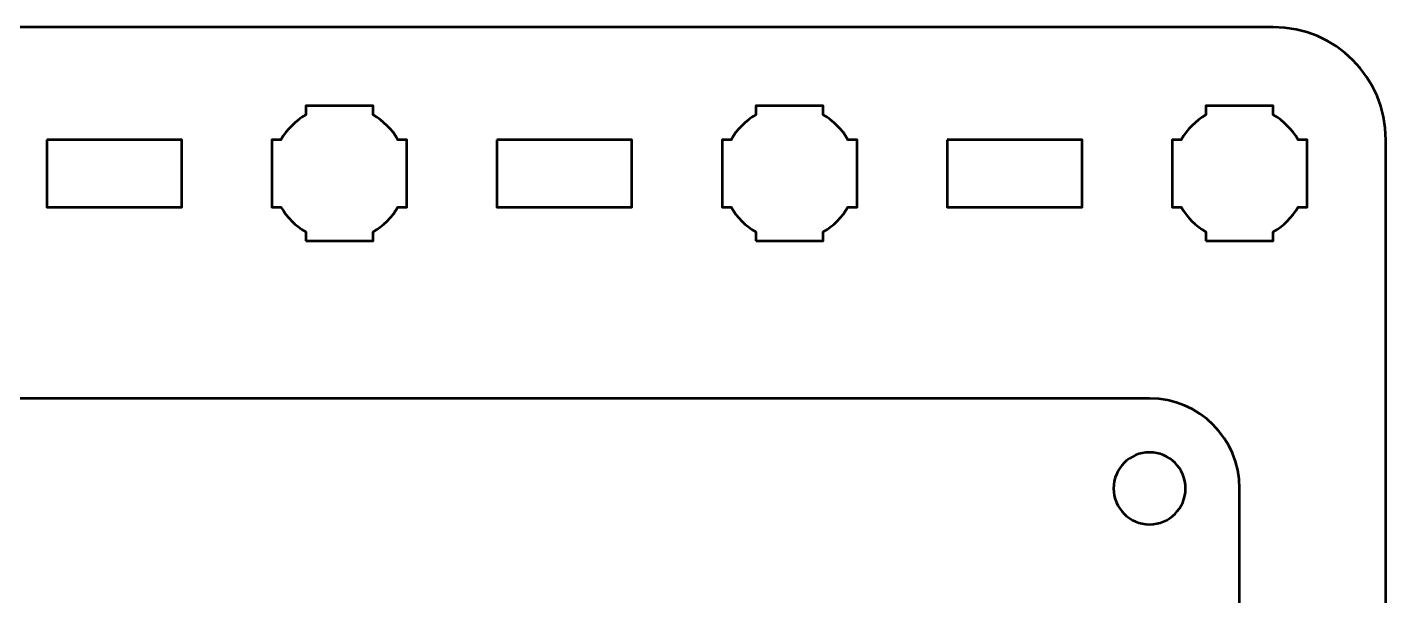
# Model space of a CAD drawing. Header units: centimetres. Extents: x -22.2 to 1.2, y -20.5 to -9.2.
# Drawn here: x -16.89 to -10.85, y -11.73 to -9.2 of the extents above; entities that cross this region are included whole.
import ezdxf

# ---------------------------------------------------------------- set-up
doc = ezdxf.new("R2010")
doc.units = ezdxf.units.CM
doc.header["$MEASUREMENT"] = 0
doc.layers.add('Layer 1', color=7, linetype='Continuous')

msp = doc.modelspace()

# ---------------------------------------------------------------- linework, layer by layer
at = {"layer": 'Layer 1', "lineweight": 53}
for points, knots in [([(-21.64992, -9.19998), (-21.64992, -9.19998), (-11.34994, -9.19998), (-11.34994, -9.19998), (-11.34994, -9.19998), (-11.07294, -9.19998), (-10.84998, -9.42308), (-10.84998, -9.70008), (-10.84998, -9.70008), (-10.84998, -9.70008), (-10.84998, -20.00006), (-10.84998, -20.00006), (-10.84998, -20.00006), (-10.84998, -20.27706), (-11.07294, -20.50002), (-11.34994, -20.50002), (-11.34994, -20.50002), (-11.34994, -20.50002), (-21.64992, -20.50002), (-21.64992, -20.50002), (-21.64992, -20.50002), (-21.92692, -20.50002), (-22.15002, -20.27706), (-22.15002, -20.00006), (-22.15002, -20.00006), (-22.15002, -20.00006), (-22.15002, -9.70008), (-22.15002, -9.70008), (-22.15002, -9.70008), (-22.15002, -9.42308), (-21.92692, -9.19998), (-21.64992, -9.19998)], [0, 0, 0, 0, 0.125, 0.125, 0.125, 0.125, 0.25, 0.25, 0.25, 0.25, 0.375, 0.375, 0.375, 0.375, 0.5, 0.5, 0.5, 0.5, 0.625, 0.625, 0.625, 0.625, 0.75, 0.75, 0.75, 0.75, 0.875, 0.875, 0.875, 0.875, 1, 1, 1, 1]), ([(-15.64997, -10.15008), (-15.64997, -10.15008), (-15.64997, -10.10989), (-15.64997, -10.10989), (-15.64997, -10.10989), (-15.69551, -10.08356), (-15.73347, -10.04561), (-15.75982, -10.00008), (-15.75982, -10.00008), (-15.75982, -10.00008), (-15.79997, -10.00008), (-15.79997, -10.00008), (-15.79997, -10.00008), (-15.79997, -10.00008), (-15.79997, -9.85261), (-15.79997, -9.85261), (-15.79997, -9.85261), (-15.79997, -9.85261), (-15.79999, -9.85001), (-15.79999, -9.85001), (-15.79999, -9.85001), (-15.79999, -9.85001), (-15.79997, -9.84742), (-15.79997, -9.84742), (-15.79997, -9.84742), (-15.79997, -9.84742), (-15.79997, -9.70008), (-15.79997, -9.70008), (-15.79997, -9.70008), (-15.79997, -9.70008), (-15.75987, -9.70008), (-15.75987, -9.70008), (-15.75987, -9.70008), (-15.73352, -9.65451), (-15.69554, -9.61651), (-15.64997, -9.59015), (-15.64997, -9.59015), (-15.64997, -9.59015), (-15.64997, -9.55008), (-15.64997, -9.55008), (-15.64997, -9.55008), (-15.64997, -9.55008), (-15.50541, -9.55008), (-15.50541, -9.55008), (-15.50541, -9.55008), (-15.50541, -9.55008), (-15.49999, -9.55001), (-15.49999, -9.55001), (-15.49999, -9.55001), (-15.49999, -9.55001), (-15.49457, -9.55008), (-15.49457, -9.55008), (-15.49457, -9.55008), (-15.49457, -9.55008), (-15.34997, -9.55008), (-15.34997, -9.55008), (-15.34997, -9.55008), (-15.34997, -9.55008), (-15.34997, -9.59015), (-15.34997, -9.59015), (-15.34997, -9.59015), (-15.3044, -9.6165), (-15.26643, -9.65451), (-15.24008, -9.70008), (-15.24008, -9.70008), (-15.24008, -9.70008), (-15.19997, -9.70008), (-15.19997, -9.70008), (-15.19997, -9.70008), (-15.19997, -9.70008), (-15.19997, -10.00008), (-15.19997, -10.00008), (-15.19997, -10.00008), (-15.19997, -10.00008), (-15.24014, -10.00008), (-15.24014, -10.00008), (-15.24014, -10.00008), (-15.26648, -10.04561), (-15.30444, -10.08356), (-15.34997, -10.10989), (-15.34997, -10.10989), (-15.34997, -10.10989), (-15.34997, -10.15008), (-15.34997, -10.15008), (-15.34997, -10.15008), (-15.34997, -10.15008), (-15.64997, -10.15008), (-15.64997, -10.15008)], [0, 0, 0, 0, 0.0454545, 0.0454545, 0.0454545, 0.0454545, 0.0909091, 0.0909091, 0.0909091, 0.0909091, 0.1363636, 0.1363636, 0.1363636, 0.1363636, 0.1818182, 0.1818182, 0.1818182, 0.1818182, 0.2272727, 0.2272727, 0.2272727, 0.2272727, 0.2727273, 0.2727273, 0.2727273, 0.2727273, 0.3181818, 0.3181818, 0.3181818, 0.3181818, 0.3636364, 0.3636364, 0.3636364, 0.3636364, 0.4090909, 0.4090909, 0.4090909, 0.4090909, 0.4545455, 0.4545455, 0.4545455, 0.4545455, 0.5, 0.5, 0.5, 0.5, 0.5454545, 0.5454545, 0.5454545, 0.5454545, 0.5909091, 0.5909091, 0.5909091, 0.5909091, 0.6363636, 0.6363636, 0.6363636, 0.6363636, 0.6818182, 0.6818182, 0.6818182, 0.6818182, 0.7272727, 0.7272727, 0.7272727, 0.7272727, 0.7727273, 0.7727273, 0.7727273, 0.7727273, 0.8181818, 0.8181818, 0.8181818, 0.8181818, 0.8636364, 0.8636364, 0.8636364, 0.8636364, 0.9090909, 0.9090909, 0.9090909, 0.9090909, 0.9545455, 0.9545455, 0.9545455, 0.9545455, 1, 1, 1, 1]), ([(-13.64997, -10.15008), (-13.64997, -10.15008), (-13.64997, -10.10989), (-13.64997, -10.10989), (-13.64997, -10.10989), (-13.69551, -10.08356), (-13.73347, -10.04561), (-13.75982, -10.00008), (-13.75982, -10.00008), (-13.75982, -10.00008), (-13.79997, -10.00008), (-13.79997, -10.00008), (-13.79997, -10.00008), (-13.79997, -10.00008), (-13.79997, -9.85261), (-13.79997, -9.85261), (-13.79997, -9.85261), (-13.79997, -9.85261), (-13.79999, -9.85001), (-13.79999, -9.85001), (-13.79999, -9.85001), (-13.79999, -9.85001), (-13.79997, -9.84742), (-13.79997, -9.84742), (-13.79997, -9.84742), (-13.79997, -9.84742), (-13.79997, -9.70008), (-13.79997, -9.70008), (-13.79997, -9.70008), (-13.79997, -9.70008), (-13.75987, -9.70008), (-13.75987, -9.70008), (-13.75987, -9.70008), (-13.73352, -9.65451), (-13.69554, -9.61651), (-13.64997, -9.59015), (-13.64997, -9.59015), (-13.64997, -9.59015), (-13.64997, -9.55008), (-13.64997, -9.55008), (-13.64997, -9.55008), (-13.64997, -9.55008), (-13.50541, -9.55008), (-13.50541, -9.55008), (-13.50541, -9.55008), (-13.50541, -9.55008), (-13.49999, -9.55001), (-13.49999, -9.55001), (-13.49999, -9.55001), (-13.49999, -9.55001), (-13.49457, -9.55008), (-13.49457, -9.55008), (-13.49457, -9.55008), (-13.49457, -9.55008), (-13.34997, -9.55008), (-13.34997, -9.55008), (-13.34997, -9.55008), (-13.34997, -9.55008), (-13.34997, -9.59015), (-13.34997, -9.59015), (-13.34997, -9.59015), (-13.3044, -9.6165), (-13.26643, -9.65451), (-13.24008, -9.70008), (-13.24008, -9.70008), (-13.24008, -9.70008), (-13.19997, -9.70008), (-13.19997, -9.70008), (-13.19997, -9.70008), (-13.19997, -9.70008), (-13.19997, -10.00008), (-13.19997, -10.00008), (-13.19997, -10.00008), (-13.19997, -10.00008), (-13.24014, -10.00008), (-13.24014, -10.00008), (-13.24014, -10.00008), (-13.26648, -10.04561), (-13.30444, -10.08356), (-13.34997, -10.10989), (-13.34997, -10.10989), (-13.34997, -10.10989), (-13.34997, -10.15008), (-13.34997, -10.15008), (-13.34997, -10.15008), (-13.34997, -10.15008), (-13.64997, -10.15008), (-13.64997, -10.15008)], [0, 0, 0, 0, 0.0454545, 0.0454545, 0.0454545, 0.0454545, 0.0909091, 0.0909091, 0.0909091, 0.0909091, 0.1363636, 0.1363636, 0.1363636, 0.1363636, 0.1818182, 0.1818182, 0.1818182, 0.1818182, 0.2272727, 0.2272727, 0.2272727, 0.2272727, 0.2727273, 0.2727273, 0.2727273, 0.2727273, 0.3181818, 0.3181818, 0.3181818, 0.3181818, 0.3636364, 0.3636364, 0.3636364, 0.3636364, 0.4090909, 0.4090909, 0.4090909, 0.4090909, 0.4545455, 0.4545455, 0.4545455, 0.4545455, 0.5, 0.5, 0.5, 0.5, 0.5454545, 0.5454545, 0.5454545, 0.5454545, 0.5909091, 0.5909091, 0.5909091, 0.5909091, 0.6363636, 0.6363636, 0.6363636, 0.6363636, 0.6818182, 0.6818182, 0.6818182, 0.6818182, 0.7272727, 0.7272727, 0.7272727, 0.7272727, 0.7727273, 0.7727273, 0.7727273, 0.7727273, 0.8181818, 0.8181818, 0.8181818, 0.8181818, 0.8636364, 0.8636364, 0.8636364, 0.8636364, 0.9090909, 0.9090909, 0.9090909, 0.9090909, 0.9545455, 0.9545455, 0.9545455, 0.9545455, 1, 1, 1, 1]), ([(-11.64997, -10.15008), (-11.64997, -10.15008), (-11.64997, -10.10989), (-11.64997, -10.10989), (-11.64997, -10.10989), (-11.69551, -10.08356), (-11.73347, -10.04561), (-11.75982, -10.00008), (-11.75982, -10.00008), (-11.75982, -10.00008), (-11.79997, -10.00008), (-11.79997, -10.00008), (-11.79997, -10.00008), (-11.79997, -10.00008), (-11.79997, -9.85261), (-11.79997, -9.85261), (-11.79997, -9.85261), (-11.79997, -9.85261), (-11.79999, -9.85001), (-11.79999, -9.85001), (-11.79999, -9.85001), (-11.79999, -9.85001), (-11.79997, -9.84742), (-11.79997, -9.84742), (-11.79997, -9.84742), (-11.79997, -9.84742), (-11.79997, -9.70008), (-11.79997, -9.70008), (-11.79997, -9.70008), (-11.79997, -9.70008), (-11.75987, -9.70008), (-11.75987, -9.70008), (-11.75987, -9.70008), (-11.73352, -9.65451), (-11.69554, -9.61651), (-11.64997, -9.59015), (-11.64997, -9.59015), (-11.64997, -9.59015), (-11.64997, -9.55008), (-11.64997, -9.55008), (-11.64997, -9.55008), (-11.64997, -9.55008), (-11.50541, -9.55008), (-11.50541, -9.55008), (-11.50541, -9.55008), (-11.50541, -9.55008), (-11.49999, -9.55001), (-11.49999, -9.55001), (-11.49999, -9.55001), (-11.49999, -9.55001), (-11.49457, -9.55008), (-11.49457, -9.55008), (-11.49457, -9.55008), (-11.49457, -9.55008), (-11.34997, -9.55008), (-11.34997, -9.55008), (-11.34997, -9.55008), (-11.34997, -9.55008), (-11.34997, -9.59015), (-11.34997, -9.59015), (-11.34997, -9.59015), (-11.3044, -9.6165), (-11.26643, -9.65451), (-11.24008, -9.70008), (-11.24008, -9.70008), (-11.24008, -9.70008), (-11.19997, -9.70008), (-11.19997, -9.70008), (-11.19997, -9.70008), (-11.19997, -9.70008), (-11.19997, -10.00008), (-11.19997, -10.00008), (-11.19997, -10.00008), (-11.19997, -10.00008), (-11.24014, -10.00008), (-11.24014, -10.00008), (-11.24014, -10.00008), (-11.26648, -10.04561), (-11.30444, -10.08356), (-11.34997, -10.10989), (-11.34997, -10.10989), (-11.34997, -10.10989), (-11.34997, -10.15008), (-11.34997, -10.15008), (-11.34997, -10.15008), (-11.34997, -10.15008), (-11.64997, -10.15008), (-11.64997, -10.15008)], [0, 0, 0, 0, 0.0454545, 0.0454545, 0.0454545, 0.0454545, 0.0909091, 0.0909091, 0.0909091, 0.0909091, 0.1363636, 0.1363636, 0.1363636, 0.1363636, 0.1818182, 0.1818182, 0.1818182, 0.1818182, 0.2272727, 0.2272727, 0.2272727, 0.2272727, 0.2727273, 0.2727273, 0.2727273, 0.2727273, 0.3181818, 0.3181818, 0.3181818, 0.3181818, 0.3636364, 0.3636364, 0.3636364, 0.3636364, 0.4090909, 0.4090909, 0.4090909, 0.4090909, 0.4545455, 0.4545455, 0.4545455, 0.4545455, 0.5, 0.5, 0.5, 0.5, 0.5454545, 0.5454545, 0.5454545, 0.5454545, 0.5909091, 0.5909091, 0.5909091, 0.5909091, 0.6363636, 0.6363636, 0.6363636, 0.6363636, 0.6818182, 0.6818182, 0.6818182, 0.6818182, 0.7272727, 0.7272727, 0.7272727, 0.7272727, 0.7727273, 0.7727273, 0.7727273, 0.7727273, 0.8181818, 0.8181818, 0.8181818, 0.8181818, 0.8636364, 0.8636364, 0.8636364, 0.8636364, 0.9090909, 0.9090909, 0.9090909, 0.9090909, 0.9545455, 0.9545455, 0.9545455, 0.9545455, 1, 1, 1, 1]), ([(-16.79993, -9.70008), (-16.79993, -9.70008), (-16.19993, -9.70008), (-16.19993, -9.70008), (-16.19993, -9.70008), (-16.19993, -9.70008), (-16.19993, -10.00008), (-16.19993, -10.00008), (-16.19993, -10.00008), (-16.19993, -10.00008), (-16.79993, -10.00008), (-16.79993, -10.00008), (-16.79993, -10.00008), (-16.79993, -10.00008), (-16.79993, -9.70008), (-16.79993, -9.70008)], [0, 0, 0, 0, 0.25, 0.25, 0.25, 0.25, 0.5, 0.5, 0.5, 0.5, 0.75, 0.75, 0.75, 0.75, 1, 1, 1, 1]), ([(-14.79996, -9.70008), (-14.79996, -9.70008), (-14.19996, -9.70008), (-14.19996, -9.70008), (-14.19996, -9.70008), (-14.19996, -9.70008), (-14.19996, -10.00008), (-14.19996, -10.00008), (-14.19996, -10.00008), (-14.19996, -10.00008), (-14.79996, -10.00008), (-14.79996, -10.00008), (-14.79996, -10.00008), (-14.79996, -10.00008), (-14.79996, -9.70008), (-14.79996, -9.70008)], [0, 0, 0, 0, 0.25, 0.25, 0.25, 0.25, 0.5, 0.5, 0.5, 0.5, 0.75, 0.75, 0.75, 0.75, 1, 1, 1, 1]), ([(-12.80003, -9.70008), (-12.80003, -9.70008), (-12.20003, -9.70008), (-12.20003, -9.70008), (-12.20003, -9.70008), (-12.20003, -9.70008), (-12.20003, -10.00008), (-12.20003, -10.00008), (-12.20003, -10.00008), (-12.20003, -10.00008), (-12.80003, -10.00008), (-12.80003, -10.00008), (-12.80003, -10.00008), (-12.80003, -10.00008), (-12.80003, -9.70008), (-12.80003, -9.70008)], [0, 0, 0, 0, 0.25, 0.25, 0.25, 0.25, 0.5, 0.5, 0.5, 0.5, 0.75, 0.75, 0.75, 0.75, 1, 1, 1, 1]), ([(-11.9, -11.09), (-11.81165, -11.09), (-11.74, -11.16165), (-11.74, -11.25), (-11.74, -11.25), (-11.74, -11.33835), (-11.81165, -11.41), (-11.9, -11.41), (-11.9, -11.41), (-11.98835, -11.41), (-12.06, -11.33835), (-12.06, -11.25), (-12.06, -11.25), (-12.06, -11.16165), (-11.98835, -11.09), (-11.9, -11.09)], [0, 0, 0, 0, 0.25, 0.25, 0.25, 0.25, 0.5, 0.5, 0.5, 0.5, 0.75, 0.75, 0.75, 0.75, 1, 1, 1, 1])]:
    msp.add_open_spline(points, degree=3, knots=knots, dxfattribs=at)
at = {"layer": 'Layer 1', "color": 5, "lineweight": 53}
msp.add_open_spline([(-21.5, -11.25), (-21.5, -11.02913), (-21.32087, -10.85), (-21.1, -10.85), (-21.1, -10.85), (-21.1, -10.85), (-11.9, -10.85), (-11.9, -10.85), (-11.9, -10.85), (-11.67913, -10.85), (-11.5, -11.02913), (-11.5, -11.25), (-11.5, -11.25), (-11.5, -11.25), (-11.5, -18.45), (-11.5, -18.45), (-11.5, -18.45), (-11.5, -18.67087), (-11.67913, -18.85), (-11.9, -18.85), (-11.9, -18.85), (-11.9, -18.85), (-21.1, -18.85), (-21.1, -18.85), (-21.1, -18.85), (-21.32087, -18.85), (-21.5, -18.67087), (-21.5, -18.45), (-21.5, -18.45), (-21.5, -18.45), (-21.5, -11.25), (-21.5, -11.25)], degree=3, knots=[0, 0, 0, 0, 0.125, 0.125, 0.125, 0.125, 0.25, 0.25, 0.25, 0.25, 0.375, 0.375, 0.375, 0.375, 0.5, 0.5, 0.5, 0.5, 0.625, 0.625, 0.625, 0.625, 0.75, 0.75, 0.75, 0.75, 0.875, 0.875, 0.875, 0.875, 1, 1, 1, 1], dxfattribs=at)

doc.saveas('drawing.dxf')
